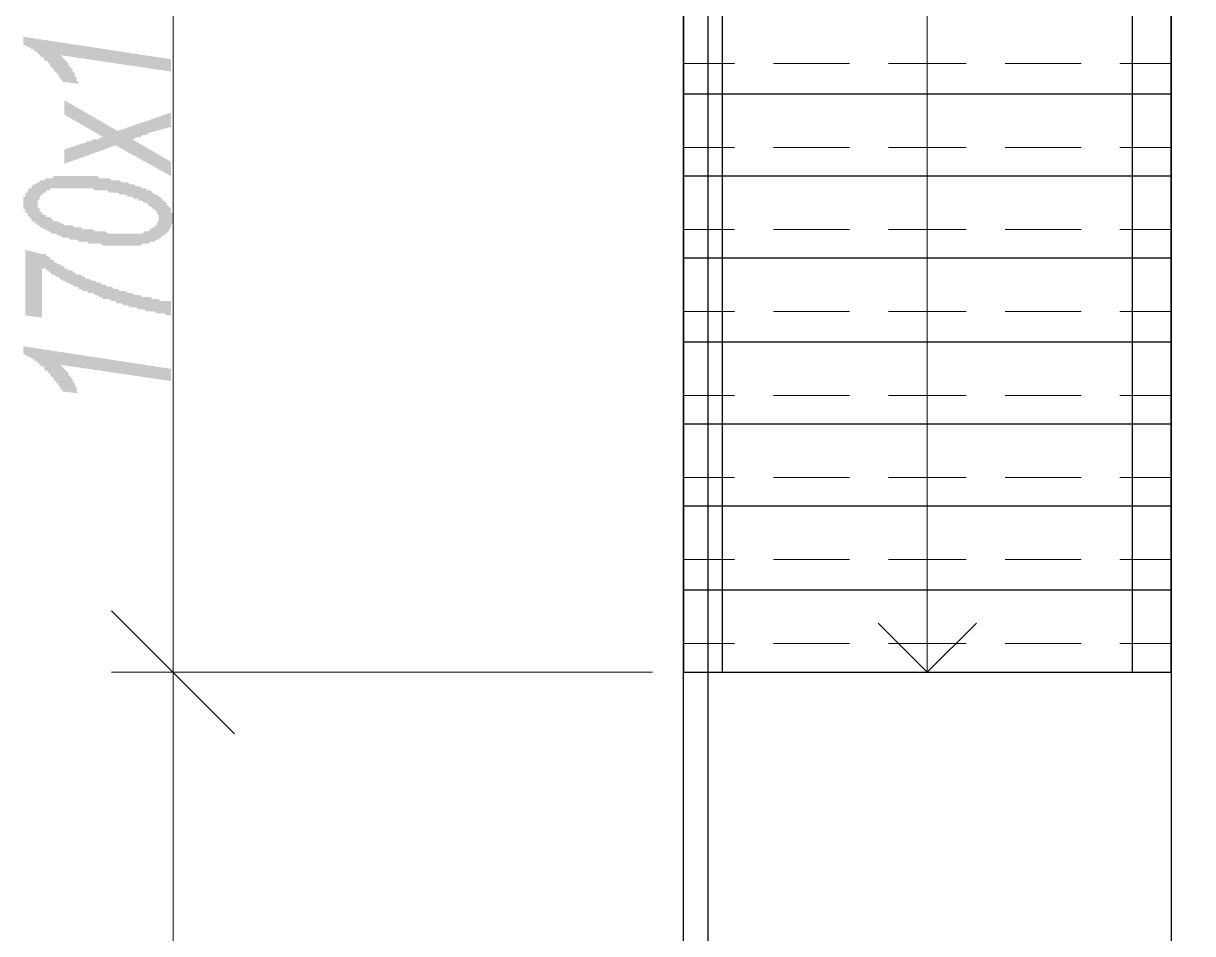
# Model space of a CAD drawing. Header units: millimetres. Extents: x 1372 to 666090, y 1285 to 31551.
# Drawn here: x 508533 to 510912, y 20452 to 22304 of the extents above; entities that cross this region are included whole.
import ezdxf

# ---------------------------------------------------------------- set-up
doc = ezdxf.new("R2010")
doc.units = ezdxf.units.MM
for name, color, linetype in [('PDF _0', 7, 'Continuous'), ('PDF _Аннотация - Общий', 7, 'Continuous'), ('PDF _Аннотация - Общий_Ном._пера__1', 7, 'Continuous'), ('PDF _Конструктив - Стены Несущие_Ном._пера__21', 7, 'Continuous')]:
    doc.layers.add(name, color=color, linetype=linetype)
doc.layers.add('PDF _Аннотация - Общий_Ном._пера__3', color=7, linetype='Continuous', true_color=0xff6600)

msp = doc.modelspace()

# ---------------------------------------------------------------- hatches: boundary and pattern name
at = {"layer": 'PDF _0', "transparency": 33554559}
for points in [[(508832.9, 22205.9), (508607.7, 22239.3), (508607.7, 22239.3), (508611.9, 22235.1), (508611.9, 22235.1), (508616, 22231), (508616, 22231), (508620.2, 22226.8), (508620.2, 22226.8), (508624.4, 22222.6), (508624.4, 22218.4), (508624.4, 22218.4), (508628.5, 22214.3), (508628.5, 22214.3), (508632.7, 22210.1), (508632.7, 22205.9), (508632.7, 22205.9), (508636.9, 22201.8), (508636.9, 22197.6), (508636.9, 22197.6), (508641.1, 22193.4), (508641.1, 22189.2), (508641.1, 22185.1), (508645.2, 22185.1), (508645.2, 22180.9), (508611.9, 22185.1), (508611.9, 22189.2), (508607.7, 22189.2), (508607.7, 22193.4), (508607.7, 22193.4), (508603.5, 22197.6), (508603.5, 22201.8), (508599.4, 22201.8), (508599.4, 22205.9), (508595.2, 22205.9), (508595.2, 22210.1), (508591, 22214.3), (508591, 22214.3), (508586.8, 22218.4), (508586.8, 22222.6), (508582.7, 22222.6), (508582.7, 22226.8), (508578.5, 22226.8), (508574.3, 22231), (508574.3, 22235.1), (508570.2, 22235.1), (508566, 22239.3), (508566, 22239.3), (508561.8, 22243.5), (508561.8, 22243.5), (508557.6, 22247.6), (508553.5, 22247.6), (508553.5, 22251.8), (508553.5, 22251.8), (508549.3, 22251.8), (508545.1, 22256), (508545.1, 22256), (508541, 22256), (508536.8, 22260.2), (508532.6, 22260.2), (508532.6, 22260.2), (508532.6, 22276.8), (508832.9, 22231)], [(508832.9, 21993.2), (508720.3, 22055.8), (508616, 22018.2), (508616, 22047.4), (508653.6, 22059.9), (508657.7, 22059.9), (508661.9, 22064.1), (508666.1, 22064.1), (508670.3, 22064.1), (508674.4, 22068.3), (508678.6, 22068.3), (508682.8, 22068.3), (508686.9, 22068.3), (508686.9, 22072.4), (508691.1, 22072.4), (508695.3, 22072.4), (508616, 22118.3), (508616, 22147.5), (508724.5, 22085), (508832.9, 22122.5), (508832.9, 22093.3), (508787.1, 22080.8), (508782.9, 22076.6), (508782.9, 22076.6), (508778.7, 22076.6), (508774.5, 22076.6), (508770.4, 22072.4), (508766.2, 22072.4), (508762, 22072.4), (508757.9, 22068.3), (508753.7, 22068.3), (508753.7, 22068.3), (508832.9, 22022.4)], [(508832.9, 21709.6), (508828.8, 21709.6), (508824.6, 21709.6), (508820.4, 21713.7), (508816.3, 21713.7), (508812.1, 21713.7), (508812.1, 21713.7), (508807.9, 21713.7), (508803.7, 21713.7), (508799.6, 21717.9), (508795.4, 21717.9), (508791.2, 21717.9), (508787.1, 21717.9), (508782.9, 21717.9), (508778.7, 21722.1), (508774.5, 21722.1), (508770.4, 21722.1), (508766.2, 21722.1), (508762, 21726.2), (508757.9, 21726.2), (508753.7, 21726.2), (508753.7, 21726.2), (508749.5, 21726.2), (508745.3, 21730.4), (508741.2, 21730.4), (508737, 21730.4), (508732.8, 21734.6), (508728.7, 21734.6), (508724.5, 21734.6), (508720.3, 21734.6), (508720.3, 21738.8), (508716.1, 21738.8), (508712, 21738.8), (508707.8, 21742.9), (508703.6, 21742.9), (508699.5, 21742.9), (508695.3, 21742.9), (508691.1, 21747.1), (508686.9, 21747.1), (508686.9, 21747.1), (508682.8, 21751.3), (508678.6, 21751.3), (508674.4, 21755.4), (508670.3, 21755.4), (508666.1, 21755.4), (508661.9, 21759.6), (508657.7, 21759.6), (508657.7, 21759.6), (508653.6, 21759.6), (508649.4, 21763.8), (508645.2, 21763.8), (508645.2, 21768), (508641.1, 21768), (508636.9, 21768), (508632.7, 21772.1), (508628.5, 21772.1), (508624.4, 21776.3), (508624.4, 21776.3), (508620.2, 21776.3), (508616, 21780.5), (508611.9, 21780.5), (508607.7, 21784.6), (508607.7, 21784.6), (508603.5, 21788.8), (508599.4, 21788.8), (508595.2, 21793), (508595.2, 21793), (508591, 21793), (508586.8, 21797.2), (508586.8, 21797.2), (508582.7, 21801.3), (508578.5, 21801.3), (508578.5, 21805.5), (508574.3, 21805.5), (508570.2, 21805.5), (508570.2, 21705.4), (508536.8, 21709.6), (508536.8, 21843), (508570.2, 21834.7), (508574.3, 21834.7), (508578.5, 21834.7), (508578.5, 21830.5), (508582.7, 21830.5), (508586.8, 21826.4), (508586.8, 21826.4), (508591, 21822.2), (508595.2, 21822.2), (508595.2, 21818), (508599.4, 21818), (508603.5, 21813.8), (508603.5, 21813.8), (508607.7, 21813.8), (508611.9, 21809.7), (508616, 21809.7), (508616, 21805.5), (508620.2, 21805.5), (508624.4, 21801.3), (508628.5, 21801.3), (508632.7, 21801.3), (508632.7, 21797.2), (508636.9, 21797.2), (508641.1, 21793), (508645.2, 21793), (508649.4, 21793), (508653.6, 21788.8), (508657.7, 21788.8), (508657.7, 21784.6), (508661.9, 21784.6), (508666.1, 21784.6), (508670.3, 21780.5), (508674.4, 21780.5), (508678.6, 21780.5), (508682.8, 21776.3), (508686.9, 21776.3), (508691.1, 21776.3), (508691.1, 21772.1), (508695.3, 21772.1), (508699.5, 21772.1), (508703.6, 21768), (508707.8, 21768), (508712, 21768), (508716.1, 21763.8), (508720.3, 21763.8), (508724.5, 21763.8), (508728.7, 21759.6), (508732.8, 21759.6), (508737, 21759.6), (508741.2, 21759.6), (508745.3, 21755.4), (508749.5, 21755.4), (508749.5, 21755.4), (508753.7, 21755.4), (508757.9, 21751.3), (508762, 21751.3), (508766.2, 21751.3), (508770.4, 21751.3), (508774.5, 21747.1), (508778.7, 21747.1), (508782.9, 21747.1), (508787.1, 21747.1), (508791.2, 21747.1), (508795.4, 21742.9), (508795.4, 21742.9), (508799.6, 21742.9), (508803.7, 21742.9), (508807.9, 21742.9), (508812.1, 21738.8), (508816.3, 21738.8), (508820.4, 21738.8), (508824.6, 21738.8), (508828.8, 21738.8), (508832.9, 21738.8), (508832.9, 21738.8)], [(508832.9, 21576.1), (508607.7, 21609.4), (508607.7, 21609.4), (508611.9, 21605.3), (508611.9, 21605.3), (508616, 21601.1), (508616, 21601.1), (508620.2, 21596.9), (508620.2, 21596.9), (508624.4, 21592.8), (508624.4, 21588.6), (508624.4, 21588.6), (508628.5, 21584.4), (508628.5, 21584.4), (508632.7, 21580.3), (508632.7, 21576.1), (508632.7, 21576.1), (508636.9, 21571.9), (508636.9, 21567.7), (508636.9, 21567.7), (508641.1, 21563.6), (508641.1, 21559.4), (508641.1, 21555.2), (508645.2, 21551.1), (508645.2, 21551.1), (508611.9, 21555.2), (508611.9, 21559.4), (508607.7, 21559.4), (508607.7, 21563.6), (508607.7, 21563.6), (508603.5, 21567.7), (508603.5, 21571.9), (508599.4, 21571.9), (508599.4, 21576.1), (508595.2, 21576.1), (508595.2, 21580.3), (508591, 21584.4), (508591, 21584.4), (508586.8, 21588.6), (508586.8, 21592.8), (508582.7, 21592.8), (508582.7, 21596.9), (508578.5, 21596.9), (508574.3, 21601.1), (508574.3, 21605.3), (508570.2, 21605.3), (508566, 21609.4), (508566, 21609.4), (508561.8, 21613.6), (508561.8, 21613.6), (508557.6, 21617.8), (508553.5, 21617.8), (508553.5, 21622), (508553.5, 21622), (508549.3, 21622), (508545.1, 21626.1), (508545.1, 21626.1), (508541, 21626.1), (508536.8, 21630.3), (508532.6, 21630.3), (508532.6, 21630.3), (508532.6, 21647), (508832.9, 21601.1)]]:
    msp.add_hatch(color=256, dxfattribs=at).paths.add_polyline_path(points)
h = msp.add_hatch(color=256, dxfattribs=at)
h.paths.add_polyline_path([(508732.8, 21851.4), (508728.7, 21851.4), (508724.5, 21851.4), (508720.3, 21851.4), (508716.1, 21851.4), (508712, 21851.4), (508707.8, 21851.4), (508703.6, 21851.4), (508703.6, 21851.4), (508699.5, 21851.4), (508695.3, 21851.4), (508691.1, 21855.5), (508686.9, 21855.5), (508682.8, 21855.5), (508678.6, 21855.5), (508674.4, 21855.5), (508670.3, 21855.5), (508666.1, 21855.5), (508661.9, 21859.7), (508657.7, 21859.7), (508653.6, 21859.7), (508649.4, 21859.7), (508645.2, 21859.7), (508641.1, 21863.9), (508636.9, 21863.9), (508632.7, 21863.9), (508628.5, 21863.9), (508624.4, 21868.1), (508620.2, 21868.1), (508616, 21868.1), (508611.9, 21868.1), (508607.7, 21872.2), (508603.5, 21872.2), (508603.5, 21872.2), (508599.4, 21876.4), (508595.2, 21876.4), (508595.2, 21876.4), (508591, 21876.4), (508586.8, 21880.6), (508582.7, 21880.6), (508578.5, 21884.7), (508578.5, 21884.7), (508574.3, 21884.7), (508570.2, 21888.9), (508566, 21888.9), (508566, 21893.1), (508561.8, 21893.1), (508557.6, 21897.3), (508557.6, 21897.3), (508557.6, 21897.3), (508553.5, 21901.4), (508549.3, 21901.4), (508549.3, 21905.6), (508545.1, 21909.8), (508545.1, 21909.8), (508541, 21913.9), (508541, 21913.9), (508541, 21918.1), (508536.8, 21918.1), (508536.8, 21922.3), (508536.8, 21926.5), (508532.6, 21926.5), (508532.6, 21930.6), (508532.6, 21934.8), (508532.6, 21934.8), (508532.6, 21939), (508532.6, 21943.1), (508532.6, 21943.1), (508532.6, 21947.3), (508532.6, 21951.5), (508536.8, 21951.5), (508536.8, 21955.7), (508536.8, 21959.8), (508541, 21959.8), (508541, 21964), (508541, 21964), (508545.1, 21968.2), (508549.3, 21968.2), (508549.3, 21972.3), (508553.5, 21976.5), (508553.5, 21976.5), (508557.6, 21976.5), (508561.8, 21980.7), (508566, 21980.7), (508566, 21984.9), (508570.2, 21984.9), (508574.3, 21984.9), (508574.3, 21984.9), (508578.5, 21989), (508582.7, 21989), (508586.8, 21989), (508591, 21989), (508595.2, 21993.2), (508599.4, 21993.2), (508603.5, 21993.2), (508607.7, 21993.2), (508611.9, 21993.2), (508616, 21993.2), (508620.2, 21993.2), (508624.4, 21993.2), (508628.5, 21993.2), (508632.7, 21993.2), (508636.9, 21993.2), (508641.1, 21993.2), (508645.2, 21993.2), (508649.4, 21993.2), (508653.6, 21993.2), (508657.7, 21993.2), (508661.9, 21993.2), (508666.1, 21993.2), (508670.3, 21993.2), (508674.4, 21993.2), (508674.4, 21993.2), (508678.6, 21993.2), (508682.8, 21993.2), (508686.9, 21989), (508691.1, 21989), (508695.3, 21989), (508699.5, 21989), (508703.6, 21989), (508707.8, 21989), (508712, 21984.9), (508716.1, 21984.9), (508720.3, 21984.9), (508724.5, 21984.9), (508728.7, 21984.9), (508728.7, 21984.9), (508732.8, 21980.7), (508737, 21980.7), (508741.2, 21980.7), (508745.3, 21980.7), (508749.5, 21976.5), (508753.7, 21976.5), (508757.9, 21976.5), (508762, 21972.3), (508766.2, 21972.3), (508770.4, 21972.3), (508774.5, 21968.2), (508778.7, 21968.2), (508782.9, 21968.2), (508782.9, 21964), (508787.1, 21964), (508791.2, 21964), (508795.4, 21959.8), (508795.4, 21959.8), (508799.6, 21955.7), (508803.7, 21955.7), (508803.7, 21955.7), (508807.9, 21951.5), (508812.1, 21951.5), (508812.1, 21947.3), (508816.3, 21947.3), (508816.3, 21943.1), (508820.4, 21943.1), (508820.4, 21939), (508824.6, 21939), (508824.6, 21934.8), (508828.8, 21930.6), (508828.8, 21930.6), (508832.9, 21926.5), (508832.9, 21926.5), (508832.9, 21922.3), (508832.9, 21918.1), (508837.1, 21918.1), (508837.1, 21913.9), (508837.1, 21909.8), (508837.1, 21909.8), (508837.1, 21905.6), (508837.1, 21901.4), (508837.1, 21901.4), (508837.1, 21897.3), (508832.9, 21893.1), (508832.9, 21893.1), (508832.9, 21888.9), (508832.9, 21888.9), (508828.8, 21884.7), (508828.8, 21880.6), (508824.6, 21880.6), (508824.6, 21876.4), (508820.4, 21876.4), (508820.4, 21872.2), (508816.3, 21872.2), (508812.1, 21868.1), (508812.1, 21868.1), (508807.9, 21863.9), (508803.7, 21863.9), (508803.7, 21863.9), (508799.6, 21859.7), (508795.4, 21859.7), (508791.2, 21859.7), (508787.1, 21855.5), (508787.1, 21855.5), (508782.9, 21855.5), (508778.7, 21855.5), (508774.5, 21855.5), (508770.4, 21851.4), (508766.2, 21851.4), (508762, 21851.4), (508757.9, 21851.4), (508753.7, 21851.4), (508749.5, 21851.4), (508745.3, 21851.4), (508741.2, 21851.4), (508732.8, 21851.4), (508732.8, 21851.4)], flags=0)
h.paths.add_polyline_path([(508741.2, 21876.4), (508749.5, 21876.4), (508753.7, 21876.4), (508757.9, 21876.4), (508762, 21876.4), (508766.2, 21876.4), (508770.4, 21876.4), (508774.5, 21876.4), (508778.7, 21880.6), (508778.7, 21880.6), (508782.9, 21880.6), (508787.1, 21880.6), (508791.2, 21884.7), (508791.2, 21884.7), (508795.4, 21888.9), (508799.6, 21888.9), (508799.6, 21893.1), (508803.7, 21893.1), (508803.7, 21897.3), (508803.7, 21897.3), (508807.9, 21901.4), (508807.9, 21905.6), (508807.9, 21905.6), (508807.9, 21905.6), (508807.9, 21909.8), (508807.9, 21913.9), (508807.9, 21913.9), (508803.7, 21918.1), (508803.7, 21922.3), (508799.6, 21922.3), (508799.6, 21926.5), (508795.4, 21926.5), (508795.4, 21930.6), (508791.2, 21930.6), (508787.1, 21934.8), (508787.1, 21934.8), (508787.1, 21934.8), (508782.9, 21939), (508778.7, 21939), (508778.7, 21939), (508774.5, 21943.1), (508770.4, 21943.1), (508766.2, 21943.1), (508766.2, 21947.3), (508762, 21947.3), (508757.9, 21947.3), (508753.7, 21951.5), (508749.5, 21951.5), (508745.3, 21951.5), (508741.2, 21955.7), (508737, 21955.7), (508732.8, 21955.7), (508728.7, 21955.7), (508724.5, 21959.8), (508720.3, 21959.8), (508716.1, 21959.8), (508712, 21959.8), (508707.8, 21959.8), (508703.6, 21964), (508699.5, 21964), (508695.3, 21964), (508691.1, 21964), (508682.8, 21964), (508678.6, 21964), (508674.4, 21968.2), (508670.3, 21968.2), (508666.1, 21968.2), (508661.9, 21968.2), (508657.7, 21968.2), (508653.6, 21968.2), (508649.4, 21968.2), (508645.2, 21968.2), (508645.2, 21968.2), (508641.1, 21968.2), (508636.9, 21968.2), (508632.7, 21968.2), (508628.5, 21968.2), (508624.4, 21968.2), (508624.4, 21968.2), (508616, 21968.2), (508611.9, 21968.2), (508607.7, 21968.2), (508603.5, 21968.2), (508599.4, 21968.2), (508595.2, 21968.2), (508591, 21968.2), (508586.8, 21968.2), (508586.8, 21964), (508582.7, 21964), (508578.5, 21964), (508578.5, 21959.8), (508574.3, 21959.8), (508570.2, 21955.7), (508570.2, 21955.7), (508566, 21951.5), (508566, 21951.5), (508566, 21947.3), (508561.8, 21943.1), (508561.8, 21943.1), (508561.8, 21939), (508561.8, 21939), (508561.8, 21934.8), (508561.8, 21934.8), (508561.8, 21930.6), (508566, 21926.5), (508566, 21926.5), (508566, 21922.3), (508570.2, 21918.1), (508570.2, 21918.1), (508574.3, 21913.9), (508578.5, 21913.9), (508578.5, 21909.8), (508582.7, 21909.8), (508586.8, 21909.8), (508591, 21905.6), (508591, 21905.6), (508595.2, 21901.4), (508599.4, 21901.4), (508599.4, 21901.4), (508603.5, 21901.4), (508607.7, 21897.3), (508611.9, 21897.3), (508611.9, 21897.3), (508616, 21893.1), (508620.2, 21893.1), (508624.4, 21893.1), (508628.5, 21893.1), (508632.7, 21893.1), (508636.9, 21888.9), (508641.1, 21888.9), (508645.2, 21888.9), (508649.4, 21888.9), (508653.6, 21884.7), (508657.7, 21884.7), (508661.9, 21884.7), (508666.1, 21884.7), (508674.4, 21884.7), (508678.6, 21880.6), (508682.8, 21880.6), (508686.9, 21880.6), (508691.1, 21880.6), (508695.3, 21880.6), (508699.5, 21880.6), (508703.6, 21876.4), (508707.8, 21876.4), (508712, 21876.4), (508716.1, 21876.4), (508720.3, 21876.4), (508724.5, 21876.4), (508728.7, 21876.4), (508732.8, 21876.4), (508737, 21876.4), (508741.2, 21876.4), (508741.2, 21876.4), (508741.2, 21876.4)], flags=0)

# ---------------------------------------------------------------- linework, layer by layer
at = {"layer": 'PDF _0', "lineweight": 9}
for points in [[(508837.1, 26160.2), (508837.1, 23845.2), (508837.1, 20983.8), (508837.1, 18063.9)], [(509813.2, 20983.8), (508712, 20983.8), (509504.5, 20983.8)]]:
    msp.add_lwpolyline(points, dxfattribs=at)
msp.add_lwpolyline([(508712, 21108.9), (508962.2, 20858.6)], close=True, dxfattribs=at)
at = {"layer": 'PDF _Аннотация - Общий', "lineweight": 25}
for points in [[(510868.5, 21813.8), (510868.5, 21359.2)], [(510868.5, 21184), (510868.5, 21184)], [(510868.5, 21046.3), (510868.5, 20696)], [(510868.5, 20520.8), (510868.5, 20520.8)]]:
    msp.add_lwpolyline(points, dxfattribs=at)
at = {"layer": 'PDF _Аннотация - Общий_Ном._пера__1', "lineweight": 20}
for points in [[(510372.1, 23845.2), (510372.1, 20983.8)], [(510472.2, 21083.9), (510372.1, 20983.8), (510272, 21083.9)], [(510868.5, 20983.8), (509875.7, 20983.8)]]:
    msp.add_lwpolyline(points, dxfattribs=at)
at = {"layer": 'PDF _Аннотация - Общий_Ном._пера__3', "lineweight": 20}
msp.add_lwpolyline([(510868.5, 18114), (510868.5, 18063.9), (509875.7, 18063.9), (509875.7, 20983.8), (510868.5, 20983.8), (510868.5, 20020.2)], dxfattribs=at)
at = {"layer": 'PDF _Конструктив - Стены Несущие_Ном._пера__21', "lineweight": 30}
for points in [[(512666.3, 20220.4), (511264.7, 20220.4), (511264.7, 25763.9), (512549.5, 25763.9), (512549.5, 25993.4), (512549.5, 26043.4), (512549.5, 26160.2), (510868.5, 26160.2), (510868.5, 19657.3)], [(509955, 20983.8), (509955, 24149.7), (509875.7, 24149.7), (509875.7, 20983.8), (510868.5, 20983.8), (510868.5, 24149.7), (510789.2, 24149.7), (510789.2, 20983.8)], [(509925.8, 23845.2), (509925.8, 18114), (510868.5, 18114), (510868.5, 18063.9), (509875.7, 18063.9), (509875.7, 24149.7), (509925.8, 24149.7)], [(510868.5, 22160), (509875.7, 22160)], [(510868.5, 21993.2), (509875.7, 21993.2)], [(510868.5, 21826.4), (509875.7, 21826.4)], [(510868.5, 21655.3), (509875.7, 21655.3)], [(510868.5, 21488.5), (509875.7, 21488.5)], [(510868.5, 21321.6), (509875.7, 21321.6)], [(510868.5, 21150.6), (509875.7, 21150.6)]]:
    msp.add_lwpolyline(points, dxfattribs=at)
at = {"layer": 'PDF _Конструктив - Стены Несущие_Ном._пера__21', "lineweight": 9}
for points in [[(509980, 22222.6), (509875.7, 22222.6)], [(510213.6, 22222.6), (510059.3, 22222.6)], [(510451.4, 22222.6), (510292.8, 22222.6)], [(510684.9, 22222.6), (510530.6, 22222.6)], [(510868.5, 22222.6), (510764.2, 22222.6)], [(509980, 22051.6), (509875.7, 22051.6)], [(510213.6, 22051.6), (510059.3, 22051.6)], [(510451.4, 22051.6), (510292.8, 22051.6)], [(510684.9, 22051.6), (510530.6, 22051.6)], [(510868.5, 22051.6), (510764.2, 22051.6)], [(509980, 21884.7), (509875.7, 21884.7)], [(510213.6, 21884.7), (510059.3, 21884.7)], [(510451.4, 21884.7), (510292.8, 21884.7)], [(510684.9, 21884.7), (510530.6, 21884.7)], [(510868.5, 21884.7), (510764.2, 21884.7)], [(509980, 21717.9), (509875.7, 21717.9)], [(510213.6, 21717.9), (510059.3, 21717.9)], [(510451.4, 21717.9), (510292.8, 21717.9)], [(510684.9, 21717.9), (510530.6, 21717.9)], [(510868.5, 21717.9), (510764.2, 21717.9)], [(509980, 21546.9), (509875.7, 21546.9)], [(510213.6, 21546.9), (510059.3, 21546.9)], [(510451.4, 21546.9), (510292.8, 21546.9)], [(510684.9, 21546.9), (510530.6, 21546.9)], [(510868.5, 21546.9), (510764.2, 21546.9)], [(509980, 21380), (509875.7, 21380)], [(510213.6, 21380), (510059.3, 21380)], [(510451.4, 21380), (510292.8, 21380)], [(510684.9, 21380), (510530.6, 21380)], [(510868.5, 21380), (510764.2, 21380)], [(509980, 21213.2), (509875.7, 21213.2)], [(510213.6, 21213.2), (510059.3, 21213.2)], [(510451.4, 21213.2), (510292.8, 21213.2)], [(510684.9, 21213.2), (510530.6, 21213.2)], [(510868.5, 21213.2), (510764.2, 21213.2)], [(509980, 21042.2), (509875.7, 21042.2)], [(510213.6, 21042.2), (510059.3, 21042.2)], [(510451.4, 21042.2), (510292.8, 21042.2)], [(510684.9, 21042.2), (510530.6, 21042.2)], [(510868.5, 21042.2), (510764.2, 21042.2)]]:
    msp.add_lwpolyline(points, dxfattribs=at)

doc.saveas('drawing.dxf')
